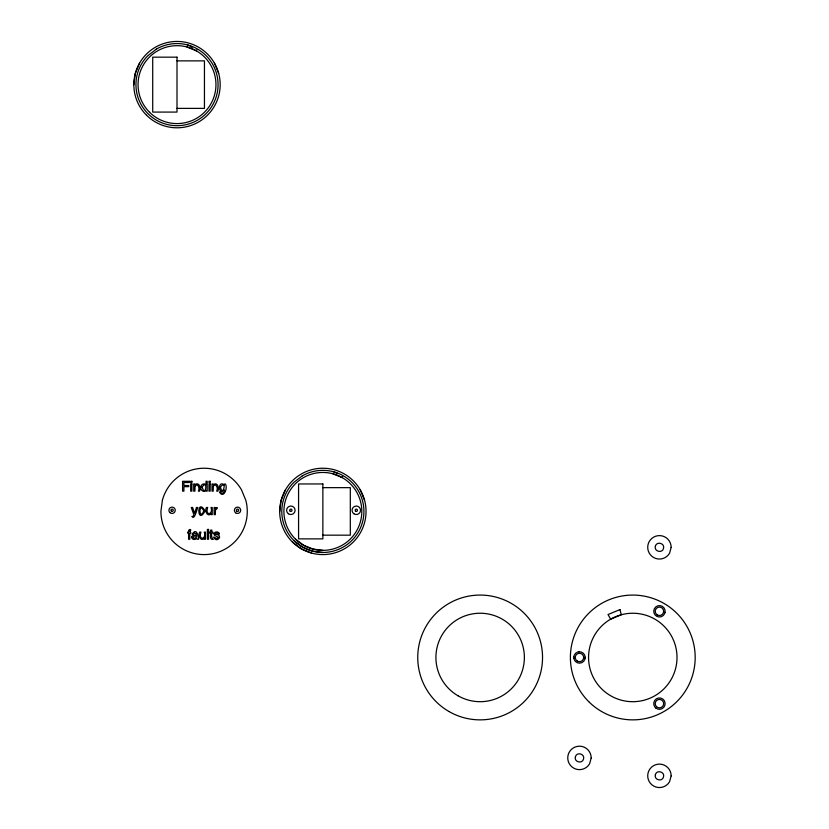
<?xml version="1.0" encoding="UTF-8"?>
<svg xmlns="http://www.w3.org/2000/svg" width="829" height="829" viewBox="0 0 829 829"><rect width="100%" height="100%" fill="white"/><g stroke="black" fill="none" stroke-linecap="round" stroke-linejoin="round"><path stroke-width="1.24" d="M585.067 658.537L585.17 657.21M133.821 84.765L135.262 73.584L139.541 63.159M279.684 511.555L281.114 500.374L285.394 489.949M191.758 47.792L192.152 46.838L187.758 45.035M196.763 49.854L196.369 50.828L186.96 46.973M342.626 476.634L342.232 477.618L332.823 473.753M177.002 60.869L204.452 60.869L204.452 108.381L177.002 108.381M322.864 487.649L350.315 487.649L350.315 535.171L322.864 535.171M322.999 552.477L312.357 551.109L302.44 547.036L293.922 540.539M322.989 550.363L312.906 549.067L303.497 545.213L295.404 539.047A38.953 38.953 0 0 1 312.657 473.815A38.953 38.953 0 0 1 360.522 521.368A38.953 38.953 0 0 1 295.404 539.047M333.61 471.815L338.014 473.618M311.818 553.15L301.393 548.871L292.43 542.042A43.181 43.181 0 0 1 311.549 469.742A43.181 43.181 0 0 1 364.605 522.446A43.181 43.181 0 0 1 292.43 542.042M214.317 62.921L218.669 73.315M360.18 489.701L364.532 500.105M573.782 657.055L573.844 658.381M204.348 538.208L204.328 539.264L205.468 539.264L205.468 532.094L204.266 532.094C206.804 539.513 197.934 540.829 200.929 532.094L199.696 532.094C197.551 535.358 200.846 542.311 204.348 538.208M211.105 513.597L211.084 514.654L212.224 514.654L212.224 507.483L211.022 507.483C213.561 514.913 204.701 516.229 207.685 507.483L206.452 507.483C204.307 510.747 207.602 517.7 211.105 513.597M189.82 531.182L190.981 533.078L189.779 533.078L189.779 539.264L188.587 539.264L188.587 533.078L187.592 533.078L187.592 532.125L188.587 532.125C187.613 528.405 192.991 529.057 189.82 531.182M224.296 490.146C225.364 492.581 221.478 494.53 220.618 492.032L219.384 492.032C223.643 499.307 228.006 488.022 225.457 484.043L224.348 484.043L224.348 484.944C217.84 479.587 217.84 495.597 224.296 490.146M202.141 487.006C205.426 498.757 208.442 478.198 202.141 487.006M205.053 510.923C197.043 526.249 196.494 496.447 205.053 510.923M200.887 486.955C199.851 489.991 204.079 493.224 206.1 490.146L206.1 491.141L207.188 491.141L207.188 481.276L206.027 481.276L206.027 484.892C204.38 482.623 200.867 484.385 200.887 486.955M220.473 486.841C222.587 498.447 227.509 478.779 220.473 486.841M191.8 536.912C191.24 539.669 195.292 540.332 196.608 538.311L197.178 539.306L198.545 539.296C198.369 536.28 196.68 527.006 192.131 534.28L193.25 534.28L194.079 533.068L196.463 533.575C197.074 536.342 191.976 534.104 191.8 536.912M195.012 486.302L194.919 491.141L193.717 491.141L193.717 483.97L194.867 483.97L194.867 484.986C198.639 481.038 201.406 487.887 199.561 491.141L198.338 491.141C200.235 488.633 197.551 482.095 195.012 486.302M213.312 486.302L213.219 491.141L212.017 491.141L212.017 483.97L213.167 483.97L213.167 484.986C216.939 481.038 219.706 487.887 217.861 491.141L216.638 491.141C218.535 488.633 215.851 482.095 213.312 486.302M214.006 533.7L214.4 535.265L218.493 537.327L216.804 538.518L213.768 537.016C216.203 544.135 224.535 534.829 215.302 534.311C215.229 531.493 218.514 533.969 219.447 534.156C219.405 531.348 214.607 531.088 214.006 533.7M203.789 510.954C199.012 522.094 198.494 500.519 203.789 510.954M196.546 536.581L194.929 538.404L193.116 537.824L193.986 536.187L196.546 535.617L196.546 536.581M575.388 756.815C573.782 762.006 582.341 764.297 583.554 759.001C585.15 753.82 576.601 751.52 575.388 756.815M655.356 546.238C653.76 551.42 662.309 553.71 663.521 548.425C665.117 543.233 656.568 540.943 655.356 546.238M655.356 774.732C653.76 779.923 662.309 782.213 663.521 776.918C665.117 771.737 656.568 769.447 655.356 774.732M162.422 500.105L160.919 511.275A43.181 43.181 0 0 0 209.592 554.238A43.181 43.181 0 0 0 245.84 500.374L241.56 489.949A43.181 43.181 0 0 0 162.422 500.105M591.191 757.975L589.585 763.83A11.72 11.72 0 0 1 570.445 765.395A11.72 11.72 0 0 1 575.523 746.877A11.72 11.72 0 0 1 591.191 757.975M671.158 547.399L669.552 553.244A11.72 11.72 0 0 1 650.413 554.808A11.72 11.72 0 0 1 655.49 536.29A11.72 11.72 0 0 1 671.158 547.399M671.158 775.903L669.552 781.747A11.72 11.72 0 0 1 650.413 783.312A11.72 11.72 0 0 1 655.49 764.794A11.72 11.72 0 0 1 671.158 775.903M215.467 509.814L215.343 514.654L214.141 514.654L214.141 507.483L215.291 507.483L215.291 508.726C218.006 505.825 217.954 508.757 215.467 509.814M665.045 612.362L664.64 613.626A5.699 5.699 0 0 1 655.097 614.983A5.699 5.699 0 0 1 657.988 605.781A5.699 5.699 0 0 1 665.045 612.362M196.483 507.483L194.546 513.317L192.618 507.483L191.261 507.483L193.903 514.861L193.105 516.415L191.903 516.405C194.442 520.767 196.877 509.358 197.81 507.483L196.483 507.483M156.349 49.129L147.873 55.688A41.067 41.067 0 0 0 163.085 123.262A41.067 41.067 0 0 0 217.892 80.91A41.067 41.067 0 0 0 156.349 49.129M302.212 475.919L293.725 482.468A41.067 41.067 0 0 0 308.937 550.041A41.067 41.067 0 0 0 363.755 507.7A41.067 41.067 0 0 0 302.212 475.919M619.957 609.595L607.999 614.548L610.662 619.159A44.238 44.238 0 0 1 677.013 657.47A44.238 44.238 0 0 1 610.662 695.769A44.238 44.238 0 0 1 610.662 619.159L621.335 614.745L619.957 609.595M578.891 651.791L577.595 652.081A5.699 5.699 0 0 0 575.419 661.48A5.699 5.699 0 0 0 584.839 659.387A5.699 5.699 0 0 0 578.891 651.791M213.001 539.264C209.343 540.321 210.825 534.902 210.639 533.078L209.664 533.078L209.664 532.094L210.639 532.094L210.639 530.094L211.861 530.094L211.861 532.094L213.001 532.094L213.001 533.078L211.861 533.078C210.96 536.062 212.079 537.824 213.001 539.264M177.002 57.17L152.712 57.17L152.712 112.081L177.002 112.081L177.002 57.17M189.406 481.307L182.587 481.307L182.587 491.141L183.914 491.141L183.914 486.675L188.743 486.675L188.743 485.504L183.914 485.504L183.914 482.509L189.406 482.509L189.406 481.307M191.893 481.307L190.67 481.307L190.67 482.675L191.893 482.675L191.893 481.307M210.193 481.307L208.97 481.307L208.97 482.675L210.193 482.675L210.193 481.307M322.864 483.96L298.575 483.96L298.575 538.871L322.864 538.871L322.864 483.96M191.893 484.001L190.67 484.001L190.67 491.141L191.893 491.141L191.893 484.001M210.193 484.001L208.97 484.001L208.97 491.141L210.193 491.141L210.193 484.001M208.587 529.43L207.385 529.43L207.385 539.264L208.587 539.264L208.587 529.43M655.718 707.956L654.817 706.982A5.699 5.699 0 0 1 658.423 698.028A5.699 5.699 0 0 1 664.941 705.137A5.699 5.699 0 0 1 655.718 707.956M149.541 112.257A38.953 38.953 0 0 0 214.659 94.589A38.953 38.953 0 0 0 166.795 47.035A38.953 38.953 0 0 0 149.541 112.257M146.567 115.252A43.181 43.181 0 0 0 218.742 95.667A43.181 43.181 0 0 0 165.686 42.953A43.181 43.181 0 0 0 146.567 115.252M355.714 511.286A1.161 1.161 0 0 0 357.454 510.281A1.161 1.161 0 0 0 355.714 509.275A1.161 1.161 0 0 0 355.714 511.286M353.838 513.742A4.238 4.238 0 0 0 360.522 510.685A4.238 4.238 0 0 0 354.532 506.426A4.238 4.238 0 0 0 353.838 513.742M288.388 513.742A4.238 4.238 0 0 0 295.072 510.685A4.238 4.238 0 0 0 289.083 506.426A4.238 4.238 0 0 0 288.388 513.742M290.264 511.286A1.161 1.161 0 0 0 292.015 510.281A1.161 1.161 0 0 0 290.264 509.275A1.161 1.161 0 0 0 290.264 511.286M171.499 511.286A1.161 1.161 0 0 0 173.24 510.281A1.161 1.161 0 0 0 171.499 509.275A1.161 1.161 0 0 0 171.499 511.286M235.612 512.799A3.171 3.171 0 0 0 240.669 510.685A3.171 3.171 0 0 0 236.317 507.358A3.171 3.171 0 0 0 235.612 512.799M236.752 511.141A1.161 1.161 0 0 0 238.669 510.529A1.161 1.161 0 0 0 237.177 509.172A1.161 1.161 0 0 0 236.752 511.141M169.924 512.602A3.171 3.171 0 0 0 175.168 510.996A3.171 3.171 0 0 0 171.157 507.255A3.171 3.171 0 0 0 169.924 512.602M588.663 701.583A62.393 62.393 0 0 0 693.054 673.614A62.393 62.393 0 0 0 616.631 597.201A62.393 62.393 0 0 0 588.663 701.583M657.324 614.952A4.228 4.228 0 0 0 663.666 611.294A4.228 4.228 0 0 0 657.324 607.636A4.228 4.228 0 0 0 657.324 614.952M656.454 706.619A4.228 4.228 0 0 0 663.521 704.733A4.228 4.228 0 0 0 658.35 699.552A4.228 4.228 0 0 0 656.454 706.619M577.357 661.127A4.228 4.228 0 0 0 583.689 657.47A4.228 4.228 0 0 0 577.357 653.812A4.228 4.228 0 0 0 577.357 661.127M458.022 695.769A44.238 44.238 0 0 0 524.374 657.47A44.238 44.238 0 0 0 458.022 619.159A44.238 44.238 0 0 0 458.022 695.769M448.945 711.5A62.393 62.393 0 0 0 542.539 657.47A62.393 62.393 0 0 0 448.945 603.429A62.393 62.393 0 0 0 448.945 711.5"/></g></svg>
